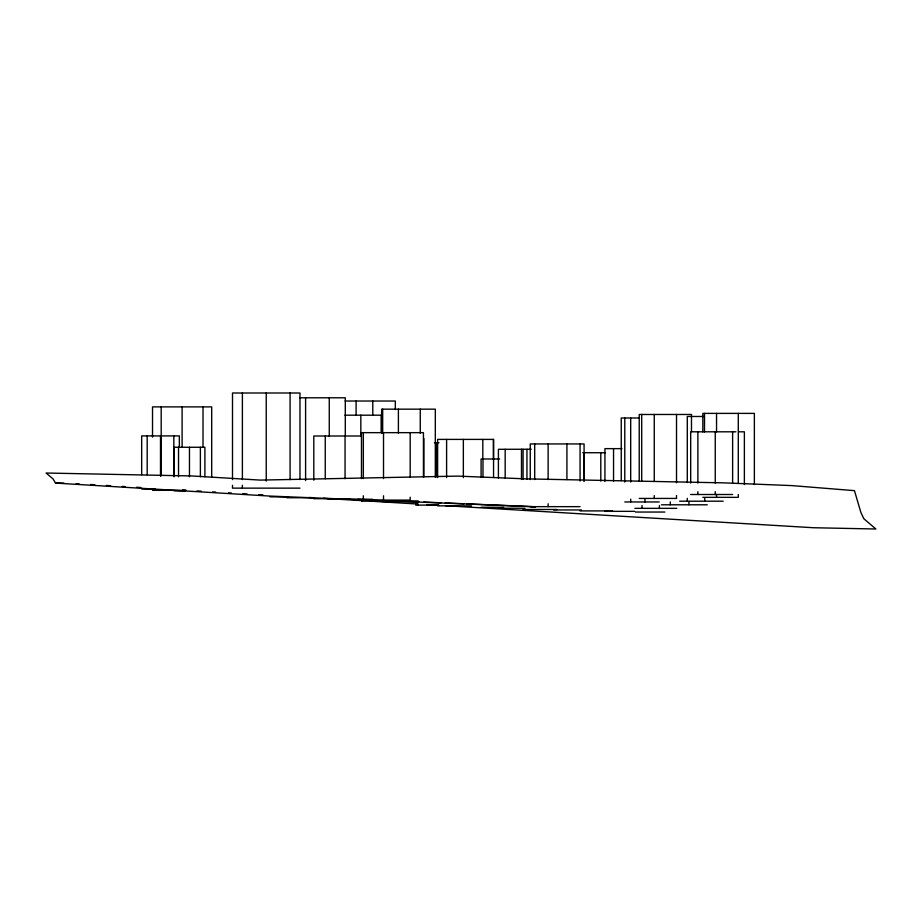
<?xml version="1.0" encoding="UTF-8"?>
<svg xmlns="http://www.w3.org/2000/svg" width="922" height="922" viewBox="0 0 922 922"><rect width="100%" height="100%" fill="white"/><g stroke="black" fill="none" stroke-linecap="round" stroke-linejoin="round"><path stroke-width="1.38" d="M299.685 397.785L345.289 397.785L345.289 436.337M345.151 401.024L395.319 401.024L395.319 409.575M344.897 415.188L381.65 415.188M703.613 416.479L687.293 416.479L687.293 482.529M639.522 417.989L621.244 417.989L621.244 480.616M735.906 431.807L690.693 431.807L690.693 483.105M738.729 431.807L744.377 431.807L744.377 484.534M361.343 436.002L313.803 436.002L313.803 480.178M434.389 442.802L438.93 442.802M621.958 448.634L604.924 448.634L604.924 481.411M531.245 449.256L498.41 449.291L498.41 478.034M582.785 452.725L605.5 452.725M499.643 458.983L481.1 458.983L481.1 477.435M445.603 505.717L813.573 527.741L875.9 528.998L863.868 518.786L860.894 512.494L854.464 490.654L792.125 485.617L723.758 482.863L526.162 478.875L457.796 476.109L260.211 480.097L191.834 475.959L46.1 473.021L53.038 478.91L55.516 483.093L63.825 483.093M299.973 488.141L232.505 488.141L232.505 485.295M141.665 489.052L155.173 489.052M152.522 490.331L186.336 490.331M174.004 490.85L185.357 490.85M690.693 494.503L732.621 494.503M269.996 496.843L287.918 496.958M702.841 497.35L738.292 497.35L738.292 494.503M286.857 497.742L314.114 497.742M639.223 498.433L676.518 498.433L676.518 495.587M313.803 498.698L350.072 498.698M328.37 499.263L372.476 499.263M361.482 500.093L410.186 500.093L410.186 497.223M361.758 501.176L418.139 501.119M679.641 501.199L723.171 501.199M381.639 501.499L418.83 501.499M624.782 501.96L659.207 501.96M661.443 504.795L707.255 504.795M438.93 505.095L415.718 505.095L415.718 502.271M437.627 505.867L471.557 505.867M530.254 506.651L580.065 506.651M481.1 507.261L503.689 507.261M498.41 508.229L524.964 508.229M634.855 508.345L676.771 508.345M523.085 509.486L557.026 509.486M553.626 509.958L581.482 509.958M579.95 510.903L612.565 510.903M604.924 511.341L634.682 511.341M635.477 512.044L664.843 512.044M357.817 499.263L372.154 499.862M400.828 501.084L418.023 501.81M423.763 502.052L440.97 502.778M445.268 502.963L463.904 503.758M466.763 503.873L535.578 506.789L269.616 496.059L55.516 483.093M309.112 497.454L313.422 497.719M323.484 498.329L329.235 498.675M339.284 499.286L362.277 500.669M369.457 501.107L416.871 503.977M426.932 504.588L438.423 505.291M76.18 483.612L79.061 483.785M90.552 484.488L94.862 484.742M106.353 485.445L110.675 485.698M122.165 486.401L125.035 486.574M136.537 487.265L140.847 487.531M182.521 490.055L185.391 490.227M196.882 490.919L201.192 491.184M212.694 491.875L215.564 492.048M228.495 492.832L231.376 493.005M242.866 493.708L247.177 493.973M258.679 494.665L262.989 494.93M754.369 484.546L754.369 413.39L702.841 413.39L702.841 431.888M738.292 413.39L738.292 483.116M732.621 431.807L732.621 483.105M716.544 413.39L716.544 431.888M716.544 494.503L716.544 497.35M715.253 431.807L715.253 483.105M715.253 491.657L715.253 494.503M704.731 498.329L704.731 501.199M704.512 413.39L704.512 431.888M697.885 431.807L697.885 483.105M697.885 491.657L697.885 494.503M691.488 431.554L691.488 414.474L639.223 414.474L639.223 481.353M688.941 501.914L688.941 504.795M687.293 498.329L687.293 501.199M676.518 414.474L676.518 482.782M670.306 501.914L670.306 504.795M659.414 505.498L659.414 508.345M654.251 414.474L654.251 481.353M654.251 495.587L654.251 498.433M644.951 499.113L644.951 501.96M642.046 505.498L642.046 508.345M641.712 414.474L641.712 481.353M630.694 417.989L630.694 482.033M630.694 499.113L630.694 501.96M624.782 417.989L624.782 482.033M613.545 448.634L613.545 481.411M600.798 452.725L600.798 481.111M584.075 480.996L584.075 443.943L530.254 443.943L530.254 479.567M584.018 452.725L584.018 481.111M580.065 443.943L580.065 480.996M566.915 443.943L566.915 479.567M548.129 443.943L548.129 479.567M548.129 503.792L548.129 506.651M534.702 443.943L534.702 479.567M526.946 449.256L526.946 479.371M523.085 449.256L523.085 479.371M521.495 449.291L521.495 479.475M505.175 449.291L505.175 478.034M493.616 459.191L493.616 439.402L437.627 439.402L437.627 477.584M493.558 458.983L493.558 477.435M493.385 439.402L493.385 459.191M482.99 458.983L482.99 477.435M482.817 439.402L482.817 459.191M463.351 439.402L463.351 477.584M446.605 439.402L446.605 477.584M436.579 442.802L436.579 476.778M435.322 477.354L435.322 409.161L381.639 409.161L381.639 433.305M423.866 438.423L423.866 476.893M423.428 477.135L423.428 432.649L361.482 432.649L361.482 478.564M420.259 409.161L420.259 433.305M417.747 502.271L417.747 505.095M410.186 432.649L410.186 477.135M398.396 409.161L398.396 433.305M383.517 432.649L383.517 478.564M383.517 495.794L383.517 500.093M382.676 409.161L382.676 433.305M381.189 415.188L381.189 432.268M372.788 401.024L372.788 415.269M363.337 432.649L363.337 478.564M363.337 495.794L363.337 500.093M360.836 415.188L360.836 436.532M356.099 401.024L356.099 415.269M345.058 436.002L345.058 478.748M329.269 397.785L329.269 436.337M325.247 436.002L325.247 478.748M305.597 397.785L305.597 480.604M299.973 479.613L299.973 393.003L232.505 393.003L232.505 479.613M290.084 393.003L290.084 479.613M266.239 393.003L266.239 481.042M242.394 393.003L242.394 479.613M242.394 485.295L242.394 488.141M211.691 477.389L211.691 406.89L152.522 406.89L152.522 437.109M204.903 476.789L204.903 447.262L174.004 447.262L174.004 476.789M203.024 406.89L203.024 447.17M200.385 447.262L200.385 476.789M189.459 447.262L189.459 476.789M182.107 406.89L182.107 447.17M179.352 447.401L179.352 435.91L141.665 435.91L141.665 474.692M178.534 447.262L178.534 476.789M173.832 435.91L173.832 476.132M161.189 406.89L161.189 475.948M160.509 435.91L160.509 476.132M147.186 435.91L147.186 474.692"/></g></svg>
